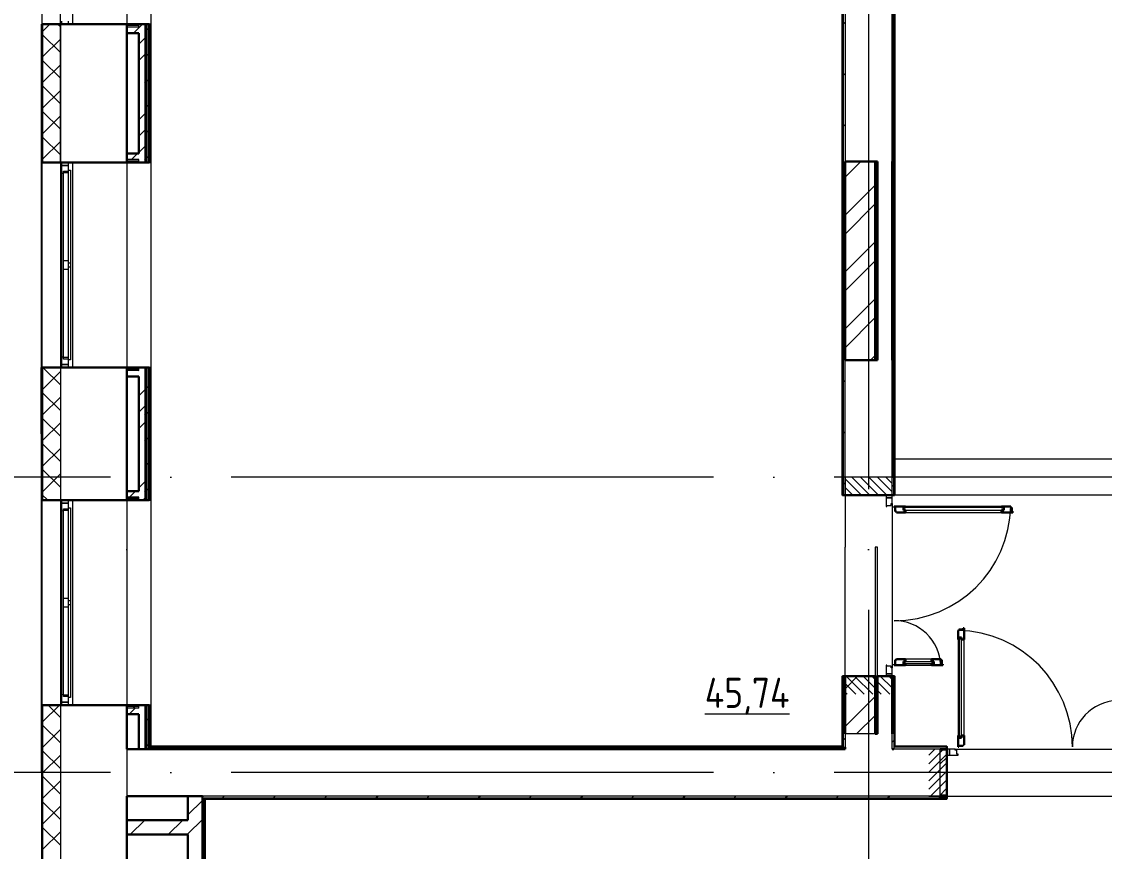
# Model space of a CAD drawing. Header units: millimetres. Extents: x -259793 to 1187961, y -549744 to 43070.
# Drawn here: x 243275 to 252251, y -12267 to -5383 of the extents above; entities that cross this region are included whole.
import ezdxf

# ---------------------------------------------------------------- set-up
doc = ezdxf.new("R2010")
doc.units = ezdxf.units.MM
for name, pattern in [('ADSK_Линия сетки', [25, 20, -2.5, 0, -2.5]), ('ADSK_Сверху', [450, 300, -150]), ('ADSK_Штриховая_ш2 п1_5', [4.5, 3, -1.5])]:
    doc.linetypes.add(name, pattern=pattern)
for name, color, linetype, lineweight in [('_ Окна', 7, 'Continuous', 9), ('Двери', 252, 'Continuous', 9), ('Линии', 7, 'Continuous', 9), ('Марки помещений', 252, 'Continuous', 20), ('Ограждение', 252, 'Continuous', 9), ('Окна', 252, 'Continuous', 9), ('Оси', 252, 'Continuous', 9), ('Перекрытие', 252, 'Continuous', 18), ('Стены внутренние', 7, 'Continuous', 18), ('Стены наружные', 7, 'Continuous', 18), ('Стены штриховка', 7, 'Continuous', 9)]:
    doc.layers.add(name, color=color, linetype=linetype, lineweight=lineweight)
doc.layers.add('Двери открывание', color=7, linetype='Continuous', lineweight=9, true_color=0xc0c0c0)
doc.styles.add('GOST Common_2', font='', dxfattribs={"width": 0.9, "height": 250})
doc.styles.get('GOST Common_2').set_extended_font_data('GOST type B')

# ---------------------------------------------------------------- blocks, each defined once
blk = doc.blocks.new('3 этаж')
at = {"layer": '_ Окна', "color": 251, "true_color": 0x636466}
for p, q in [((243605.8, -5378.4), (243605.8, -5403.4)), ((243663.8, -5403.4), (243663.8, -5378.4)), ((243605.8, -6553.4), (243605.8, -6578.4)), ((243605.8, -6578.4), (243663.8, -6578.4)), ((243663.8, -6578.4), (243663.8, -6553.4)), ((243663.8, -8228.4), (243605.8, -8228.4)), ((243605.8, -8228.4), (243605.8, -8253.4)), ((243663.8, -8253.4), (243663.8, -8228.4)), ((243605.8, -9353.4), (243605.8, -9378.4)), ((243605.8, -9378.4), (243663.8, -9378.4)), ((243663.8, -9378.4), (243663.8, -9353.4)), ((243663.8, -11028.4), (243605.8, -11028.4)), ((243605.8, -11028.4), (243605.8, -11053.4)), ((243663.8, -11053.4), (243663.8, -11028.4))]:
    blk.add_line(p, q, dxfattribs=at)
at = {"layer": '_ Окна', "color": 251, "lineweight": 18, "true_color": 0x636466}
for p, q in [((243663.8, -6578.4), (243605.8, -6578.4)), ((243605.8, -6578.4), (243605.8, -6637.9)), ((243605.8, -6637.9), (243622.8, -6642.4)), ((243622.8, -6624.4), (243663.8, -6624.4)), ((243622.8, -6636.4), (243622.8, -6624.4)), ((243663.8, -6616.4), (243663.8, -6578.4)), ((243622.8, -8164.4), (243605.8, -8169)), ((243605.8, -8169), (243605.8, -8228.4)), ((243605.8, -8228.4), (243663.8, -8228.4)), ((243622.8, -8182.4), (243622.8, -8170.4)), ((243663.8, -8182.4), (243622.8, -8182.4)), ((243663.8, -8228.4), (243663.8, -8190.4)), ((243663.8, -9378.4), (243605.8, -9378.4)), ((243605.8, -9378.4), (243605.8, -9437.9)), ((243622.8, -9424.4), (243663.8, -9424.4)), ((243622.8, -9436.4), (243622.8, -9424.4)), ((243663.8, -9416.4), (243663.8, -9378.4)), ((243605.8, -9437.9), (243622.8, -9442.4)), ((243622.8, -10964.4), (243605.8, -10969)), ((243605.8, -10969), (243605.8, -11028.4)), ((243605.8, -11028.4), (243663.8, -11028.4)), ((243622.8, -10982.4), (243622.8, -10970.4)), ((243663.8, -10982.4), (243622.8, -10982.4)), ((243663.8, -11028.4), (243663.8, -10990.4))]:
    blk.add_line(p, q, dxfattribs=at)
at = {"layer": 'Двери', "color": 251, "linetype": 'ADSK_Штриховая_ш2 п1_5', "true_color": 0x636466}
for p, q in [((250100.8, -9163.4), (250100.8, -9313.4)), ((250490.8, -9313.4), (250490.8, -9163.4)), ((250100.8, -9313.4), (250490.8, -9313.4)), ((250490.8, -10813.4), (250100.8, -10813.4)), ((250100.8, -10813.4), (250100.8, -10963.4)), ((250490.8, -10963.4), (250490.8, -10813.4)), ((250945.8, -11418.4), (250795.8, -11418.4)), ((250945.8, -11808.4), (250945.8, -11418.4)), ((250795.8, -11808.4), (250945.8, -11808.4))]:
    blk.add_line(p, q, dxfattribs=at)
at = {"layer": 'Двери', "color": 251, "linetype": 'Continuous', "lineweight": 18, "true_color": 0x636466}
for p, q in [((250100.8, -9177.8), (250236.5, -9313.4)), ((250157.2, -9163.4), (250307.2, -9313.4)), ((250227.9, -9163.4), (250377.9, -9313.4)), ((250298.6, -9163.4), (250448.6, -9313.4)), ((250369.3, -9163.4), (250490.8, -9284.9)), ((250440, -9163.4), (250490.8, -9214.2)), ((250100.8, -9248.5), (250165.8, -9313.4)), ((250110.1, -10813.4), (250260.1, -10963.4)), ((250180.8, -10813.4), (250330.8, -10963.4)), ((250251.5, -10813.4), (250401.5, -10963.4)), ((250322.3, -10813.4), (250472.3, -10963.4)), ((250393, -10813.4), (250490.8, -10911.3)), ((250463.7, -10813.4), (250490.8, -10840.6)), ((250100.8, -10874.8), (250189.4, -10963.4)), ((250100.8, -10945.5), (250118.7, -10963.4)), ((250795.8, -11469.2), (250846.5, -11418.4)), ((250795.8, -11539.9), (250917.3, -11418.4)), ((250795.8, -11610.6), (250945.8, -11460.6)), ((250795.8, -11681.3), (250945.8, -11531.3)), ((250795.8, -11752), (250945.8, -11602)), ((250810.1, -11808.4), (250945.8, -11672.8)), ((250880.8, -11808.4), (250945.8, -11743.5))]:
    blk.add_line(p, q, dxfattribs=at)
at = {"layer": 'Двери', "color": 251, "true_color": 0x636466}
for p, q in [((250490.8, -9313.4), (250440.8, -9313.4)), ((250440.8, -9313.4), (250440.8, -9333.4)), ((250440.8, -9333.4), (250490.8, -9333.4)), ((250490.8, -9333.4), (250440.8, -9333.4)), ((250440.8, -9333.4), (250440.8, -9405.4)), ((250490.8, -9333.4), (250490.8, -9313.4)), ((250490.8, -9382.4), (250490.8, -9333.4)), ((250440.8, -9405.4), (250448.8, -9405.4)), ((250448.8, -9405.4), (250448.8, -9396.4)), ((250448.8, -9396.4), (250482.8, -9396.4)), ((250482.8, -9396.4), (250482.8, -9382.4)), ((250482.8, -9382.4), (250490.8, -9382.4)), ((250584.8, -9414.4), (250584.8, -9435.4)), ((251416.8, -9414.4), (250584.8, -9414.4)), ((251398.8, -9405.4), (250602.8, -9405.4)), ((251416.8, -9435.4), (251416.8, -9414.4)), ((250584.8, -9435.4), (251416.8, -9435.4)), ((250602.8, -9455.4), (251398.8, -9455.4)), ((251046.8, -10492.4), (251046.8, -11324.4)), ((251067.8, -10492.4), (251046.8, -10492.4)), ((251067.8, -11324.4), (251067.8, -10492.4)), ((251037.8, -10510.4), (251037.8, -11306.4)), ((251087.8, -11306.4), (251087.8, -10510.4)), ((250818.8, -10671.4), (250602.8, -10671.4)), ((250448.8, -10721.4), (250440.8, -10721.4)), ((250440.8, -10721.4), (250440.8, -10793.4)), ((250448.8, -10730.4), (250448.8, -10721.4)), ((250482.8, -10730.4), (250448.8, -10730.4)), ((250482.8, -10744.4), (250482.8, -10730.4)), ((250490.8, -10744.4), (250482.8, -10744.4)), ((250490.8, -10793.4), (250490.8, -10744.4)), ((250584.8, -10691.4), (250836.8, -10691.4)), ((250584.8, -10712.4), (250584.8, -10691.4)), ((250836.8, -10712.4), (250584.8, -10712.4)), ((250602.8, -10721.4), (250818.8, -10721.4)), ((250836.8, -10691.4), (250836.8, -10712.4)), ((250490.8, -10793.4), (250440.8, -10793.4)), ((250440.8, -10793.4), (250440.8, -10813.4)), ((250440.8, -10793.4), (250490.8, -10793.4)), ((250440.8, -10813.4), (250490.8, -10813.4)), ((250490.8, -10813.4), (250490.8, -10793.4)), ((251046.8, -11324.4), (251067.8, -11324.4)), ((250945.8, -11418.4), (250945.8, -11468.4)), ((250965.8, -11418.4), (250945.8, -11418.4)), ((250945.8, -11468.4), (250965.8, -11468.4)), ((250965.8, -11468.4), (250965.8, -11418.4)), ((251014.8, -11418.4), (250965.8, -11418.4)), ((250965.8, -11418.4), (250965.8, -11468.4)), ((250965.8, -11468.4), (251037.8, -11468.4)), ((251014.8, -11426.4), (251014.8, -11418.4)), ((251028.8, -11426.4), (251014.8, -11426.4)), ((251028.8, -11460.4), (251028.8, -11426.4)), ((251037.8, -11460.4), (251028.8, -11460.4)), ((251037.8, -11468.4), (251037.8, -11460.4))]:
    blk.add_line(p, q, dxfattribs=at)
at = {"layer": 'Двери', "color": 251, "lineweight": 30, "true_color": 0x636466}
for p, q in [((250602.8, -9405.4), (250508.8, -9405.4)), ((250508.8, -9405.4), (250508.8, -9413.4)), ((250508.8, -9413.4), (250517.8, -9413.4)), ((250517.8, -9413.4), (250517.8, -9447.4)), ((250584.8, -9414.4), (250602.8, -9414.4)), ((250584.8, -9435.4), (250584.8, -9414.4)), ((250602.8, -9414.4), (250602.8, -9405.4)), ((251474.8, -9405.4), (251398.8, -9405.4)), ((251398.8, -9414.4), (251398.8, -9405.4)), ((251416.8, -9414.4), (251398.8, -9414.4)), ((251416.8, -9435.4), (251416.8, -9414.4)), ((251474.8, -9413.4), (251474.8, -9405.4)), ((251483.8, -9413.4), (251474.8, -9413.4)), ((251483.8, -9447.4), (251483.8, -9413.4)), ((250517.8, -9447.4), (250526.8, -9447.4)), ((250526.8, -9447.4), (250526.8, -9455.4)), ((250526.8, -9455.4), (250602.8, -9455.4)), ((250602.8, -9435.4), (250584.8, -9435.4)), ((250602.8, -9455.4), (250602.8, -9435.4)), ((251398.8, -9435.4), (251416.8, -9435.4)), ((251398.8, -9455.4), (251398.8, -9435.4)), ((251398.8, -9455.4), (251492.8, -9455.4)), ((251492.8, -9447.4), (251483.8, -9447.4)), ((251492.8, -9455.4), (251492.8, -9447.4)), ((251045.8, -10434.4), (251037.8, -10434.4)), ((251037.8, -10434.4), (251037.8, -10510.4)), ((251079.8, -10425.4), (251045.8, -10425.4)), ((251045.8, -10425.4), (251045.8, -10434.4)), ((251046.8, -10492.4), (251046.8, -10510.4)), ((251067.8, -10492.4), (251046.8, -10492.4)), ((251067.8, -10510.4), (251067.8, -10492.4)), ((251087.8, -10416.4), (251079.8, -10416.4)), ((251079.8, -10416.4), (251079.8, -10425.4)), ((251087.8, -10510.4), (251087.8, -10416.4)), ((251046.8, -10510.4), (251037.8, -10510.4)), ((251087.8, -10510.4), (251067.8, -10510.4)), ((250517.8, -10679.4), (250517.8, -10713.4)), ((250526.8, -10679.4), (250517.8, -10679.4)), ((250602.8, -10671.4), (250526.8, -10671.4)), ((250526.8, -10671.4), (250526.8, -10679.4)), ((250602.8, -10671.4), (250602.8, -10691.4)), ((250894.8, -10671.4), (250818.8, -10671.4)), ((250818.8, -10671.4), (250818.8, -10691.4)), ((250894.8, -10679.4), (250894.8, -10671.4)), ((250903.8, -10679.4), (250894.8, -10679.4)), ((250903.8, -10713.4), (250903.8, -10679.4)), ((250517.8, -10713.4), (250508.8, -10713.4)), ((250508.8, -10713.4), (250508.8, -10721.4)), ((250508.8, -10721.4), (250602.8, -10721.4)), ((250602.8, -10691.4), (250584.8, -10691.4)), ((250584.8, -10691.4), (250584.8, -10712.4)), ((250584.8, -10712.4), (250602.8, -10712.4)), ((250602.8, -10712.4), (250602.8, -10721.4)), ((250818.8, -10691.4), (250836.8, -10691.4)), ((250818.8, -10712.4), (250818.8, -10721.4)), ((250836.8, -10712.4), (250818.8, -10712.4)), ((250818.8, -10721.4), (250912.8, -10721.4)), ((250836.8, -10691.4), (250836.8, -10712.4)), ((250912.8, -10713.4), (250903.8, -10713.4)), ((250912.8, -10721.4), (250912.8, -10713.4)), ((251037.8, -11306.4), (251037.8, -11400.4)), ((251046.8, -11306.4), (251037.8, -11306.4)), ((251046.8, -11324.4), (251046.8, -11306.4)), ((251067.8, -11306.4), (251067.8, -11324.4)), ((251087.8, -11306.4), (251067.8, -11306.4)), ((251087.8, -11382.4), (251087.8, -11306.4)), ((251045.8, -11400.4), (251045.8, -11391.4)), ((251045.8, -11391.4), (251079.8, -11391.4)), ((251067.8, -11324.4), (251046.8, -11324.4)), ((251079.8, -11391.4), (251079.8, -11382.4)), ((251079.8, -11382.4), (251087.8, -11382.4)), ((251037.8, -11400.4), (251045.8, -11400.4))]:
    blk.add_line(p, q, dxfattribs=at)
at = {"layer": 'Двери открывание', "color": 251, "true_color": 0x636466}
for centre, radius, start, end in [((250508.8, -9387.4), 966, 270, 358.93231), ((250508.8, -10739.4), 386, 2.67279, 90), ((251019.8, -11400.4), 966, 0, 88.93231), ((252371.8, -11400.4), 386, 92.67279, 180)]:
    blk.add_arc(centre, radius, start, end, dxfattribs=at)
at = {"layer": 'Линии', "color": 251, "linetype": 'ADSK_Сверху', "ltscale": 200, "true_color": 0x636466}
for p, q in [((261350.8, -9013.4), (250490.8, -9013.4)), ((261350.8, -9313.4), (250490.8, -9313.4))]:
    blk.add_line(p, q, dxfattribs=at)
at = {"layer": 'Ограждение', "color": 251, "true_color": 0x636466}
for p, q in [((243695.8, -3703.4), (243695.8, -5403.4)), ((244145.8, -3703.4), (244145.8, -5403.4)), ((244345.8, -3693.4), (244345.8, -11398.5)), ((244345.8, -3703.4), (244345.8, -5403.4)), ((250075.8, -3698.4), (250075.8, -9313.4)), ((250515.8, -9313.4), (250515.8, -4363.4)), ((244345.8, -5403.4), (244330.8, -5403.4)), ((243695.8, -6553.4), (243695.8, -8253.4)), ((244145.8, -6553.4), (244145.8, -8253.4)), ((244330.8, -6553.4), (244345.8, -6553.4)), ((244345.8, -6553.4), (244345.8, -8253.4)), ((244345.8, -8253.4), (244330.8, -8253.4)), ((250080.8, -9313.4), (250075.8, -9313.4)), ((250515.8, -9313.4), (250510.8, -9313.4)), ((243695.8, -9353.4), (243695.8, -11053.4)), ((244145.8, -9353.4), (244145.8, -11053.4)), ((244330.8, -9353.4), (244345.8, -9353.4)), ((244345.8, -9353.4), (244345.8, -11053.4)), ((250075.8, -10813.4), (250080.8, -10813.4)), ((250075.8, -10813.4), (250075.8, -11393.4)), ((250510.8, -10813.4), (250515.8, -10813.4)), ((250515.8, -11393.4), (250515.8, -10813.4)), ((244345.8, -11053.4), (244330.8, -11053.4)), ((250075.8, -11393.4), (244345.8, -11393.4)), ((250080.8, -11398.4), (250075.8, -11393.4)), ((250515.8, -11393.4), (250510.8, -11398.4)), ((250945.8, -11393.4), (250515.8, -11393.4)), ((250945.8, -11393.4), (250945.8, -11398.4)), ((244798.8, -11833.4), (244793.8, -11828.4)), ((244798.8, -17578.4), (244798.8, -11833.4)), ((244798.8, -11833.4), (250945.8, -11833.4)), ((250945.8, -11828.4), (250945.8, -11833.4))]:
    blk.add_line(p, q, dxfattribs=at)
at = {"layer": 'Окна', "color": 251, "true_color": 0x636466}
for p, q in [((243605.8, -6637.9), (243605.8, -8169)), ((243622.8, -7368.4), (243622.8, -6636.4)), ((243622.8, -6636.4), (243663.8, -6636.4)), ((243663.8, -7388.4), (243663.8, -6616.4)), ((243663.8, -6616.4), (243680.8, -6616.4)), ((243680.8, -6616.4), (243680.8, -7388.4)), ((243622.8, -7438.4), (243622.8, -7368.4)), ((243663.8, -7368.4), (243622.8, -7368.4)), ((243622.8, -8170.4), (243622.8, -7438.4)), ((243622.8, -7438.4), (243663.8, -7438.4)), ((243663.8, -7418.4), (243663.8, -7388.4)), ((243680.8, -7388.4), (243663.8, -7388.4)), ((243663.8, -8190.4), (243663.8, -7418.4)), ((243663.8, -7418.4), (243680.8, -7418.4)), ((243680.8, -7388.4), (243680.8, -7418.4)), ((243680.8, -7418.4), (243680.8, -8190.4)), ((243663.8, -8170.4), (243622.8, -8170.4)), ((243680.8, -8190.4), (243663.8, -8190.4)), ((243663.8, -10188.4), (243663.8, -9416.4)), ((243663.8, -9416.4), (243680.8, -9416.4)), ((243680.8, -9416.4), (243680.8, -10188.4)), ((243605.8, -9437.9), (243605.8, -10969)), ((243622.8, -10168.4), (243622.8, -9436.4)), ((243622.8, -9436.4), (243663.8, -9436.4)), ((243622.8, -10238.4), (243622.8, -10168.4)), ((243663.8, -10168.4), (243622.8, -10168.4)), ((243663.8, -10218.4), (243663.8, -10188.4)), ((243680.8, -10188.4), (243663.8, -10188.4)), ((243663.8, -10990.4), (243663.8, -10218.4)), ((243663.8, -10218.4), (243680.8, -10218.4)), ((243680.8, -10188.4), (243680.8, -10218.4)), ((243680.8, -10218.4), (243680.8, -10990.4)), ((243622.8, -10970.4), (243622.8, -10238.4)), ((243622.8, -10238.4), (243663.8, -10238.4)), ((243663.8, -10970.4), (243622.8, -10970.4)), ((243680.8, -10990.4), (243663.8, -10990.4))]:
    blk.add_line(p, q, dxfattribs=at)
at = {"layer": 'Оси', "color": 251, "linetype": 'ADSK_Линия сетки', "ltscale": 200, "true_color": 0x636466}
for p, q in [((244145.8, -263.4), (244145.8, -31389.6)), ((250295.8, -263.4), (250295.8, -31389.6)), ((314013.1, -9163.4), (237073.5, -9163.4)), ((314013.1, -11613.4), (237073.5, -11613.4))]:
    blk.add_line(p, q, dxfattribs=at)
at = {"layer": 'Перекрытие', "color": 251, "true_color": 0x636466}
blk.add_line((250350.8, -10813.4), (250370.8, -10813.4), dxfattribs=at)
at = {"layer": 'Стены внутренние', "color": 251, "true_color": 0x636466}
for p, q in [((243595.8, -6553.4), (243595.8, -2413.4)), ((243443.8, -5403.4), (243443.8, -3703.4)), ((250100.8, -5163.4), (250100.8, -6543.4)), ((250490.8, -6543.4), (250490.8, -5163.4)), ((243595.8, -5403.4), (243595.8, -18313.4)), ((243443.8, -8253.4), (243443.8, -6553.4)), ((250490.8, -9313.4), (250490.8, -8193.4)), ((250100.8, -9313.4), (250100.8, -9743.4)), ((243443.8, -11053.4), (243443.8, -9353.4)), ((250490.8, -9382.4), (250490.8, -10744.4)), ((250370.8, -9743.4), (250350.8, -9743.4)), ((250370.8, -10813.4), (250370.8, -9743.4)), ((250350.8, -11293.4), (250100.8, -11293.4)), ((250100.8, -11293.4), (250100.8, -11403.4)), ((250490.8, -11418.4), (250490.8, -11293.4)), ((250890.8, -11418.4), (250505.8, -11418.4)), ((250890.8, -11803.4), (250890.8, -11423.4)), ((251014.8, -11418.4), (252376.8, -11418.4)), ((250945.8, -11808.4), (252580.8, -11808.4))]:
    blk.add_line(p, q, dxfattribs=at)
at = {"layer": 'Стены внутренние', "color": 251, "lineweight": 30, "true_color": 0x636466}
for p, q in [((244145.8, -5403.4), (243443.8, -5403.4)), ((243443.8, -5403.4), (243443.8, -6553.4)), ((244145.8, -6478.4), (244145.8, -5478.4)), ((250100.8, -6543.4), (250370.8, -6543.4)), ((250370.8, -6543.4), (250370.8, -8193.4)), ((250490.8, -8193.4), (250490.8, -6543.4)), ((243443.8, -6553.4), (244145.8, -6553.4)), ((244145.8, -8253.4), (243443.8, -8253.4)), ((243443.8, -8253.4), (243443.8, -9353.4)), ((250370.8, -8193.4), (250100.8, -8193.4)), ((244145.8, -9278.4), (244145.8, -8328.4)), ((250100.8, -9313.4), (250490.8, -9313.4)), ((243443.8, -9353.4), (244145.8, -9353.4)), ((250490.8, -10813.4), (250370.8, -10813.4)), ((250370.8, -10813.4), (250370.8, -11293.4)), ((250490.8, -11293.4), (250490.8, -10813.4)), ((244145.8, -11053.4), (243443.8, -11053.4)), ((243443.8, -11053.4), (243443.8, -18465.4)), ((244145.8, -11418.4), (244145.8, -11128.4)), ((250370.8, -11293.4), (250350.8, -11293.4)), ((244245.8, -11418.4), (244145.8, -11418.4)), ((250100.8, -11403.4), (250100.8, -11418.4)), ((250505.8, -11418.4), (250490.8, -11418.4)), ((250890.8, -11423.4), (250890.8, -11418.4)), ((244145.8, -12008.4), (244145.8, -11808.4)), ((244145.8, -11808.4), (244653.8, -11808.4)), ((250890.8, -11808.4), (250890.8, -11803.4)), ((244145.8, -17763.4), (244145.8, -12128.4))]:
    blk.add_line(p, q, dxfattribs=at)
at = {"layer": 'Стены внутренние', "color": 251, "linetype": 'Continuous', "lineweight": 9, "true_color": 0x636466}
for p, q in [((243445.8, -5467.5), (243507.8, -5405.4)), ((243595.8, -5427.7), (243571.5, -5403.4)), ((243595.8, -5639.9), (243445.8, -5489.9)), ((243445.8, -5679.6), (243595.8, -5529.6)), ((243445.8, -5550.1), (243445.8, -5550.1)), ((243595.8, -5852), (243445.8, -5702)), ((243445.8, -5891.7), (243595.8, -5741.7)), ((243445.8, -5854.9), (243445.8, -5854.9)), ((243595.8, -6064.1), (243445.8, -5914.1)), ((243445.8, -6103.8), (243595.8, -5953.8)), ((243595.8, -6276.3), (243445.8, -6126.3)), ((243445.8, -6316), (243595.8, -6166)), ((243595.8, -6488.4), (243445.8, -6338.4)), ((243445.8, -6528.1), (243595.8, -6378.1)), ((243445.8, -6464.5), (243445.8, -6464.5)), ((243446.7, -6551.4), (243445.8, -6550.5)), ((243595.8, -8397.6), (243453.6, -8255.4)), ((243445.8, -8437.3), (243595.8, -8287.3)), ((243595.8, -8609.7), (243445.8, -8459.7)), ((243445.8, -8649.4), (243595.8, -8499.4)), ((243595.8, -8821.9), (243445.8, -8671.9)), ((243445.8, -8699.7), (243445.8, -8699.7)), ((243445.8, -8861.6), (243595.8, -8711.6)), ((243595.8, -9034), (243445.8, -8884)), ((243445.8, -8902.9), (243445.8, -8902.9)), ((243445.8, -9073.7), (243595.8, -8923.7)), ((243595.8, -9246.1), (243445.8, -9096.1)), ((243445.8, -9285.8), (243595.8, -9135.8)), ((243445.8, -9207.7), (243445.8, -9207.7)), ((243489, -9351.4), (243445.8, -9308.3)), ((243590.3, -9353.4), (243595.8, -9348)), ((243445.8, -11195), (243587.4, -11053.4)), ((243476.3, -11055.4), (243476, -11054.9)), ((243595.8, -11155.3), (243495.9, -11055.4)), ((243445.8, -11138.1), (243445.8, -11138.1)), ((243595.8, -11367.4), (243445.8, -11217.4)), ((243445.8, -11407.1), (243595.8, -11257.1)), ((243595.8, -11579.6), (243445.8, -11429.6)), ((243445.8, -11442.9), (243445.8, -11442.9)), ((243445.8, -11619.3), (243595.8, -11469.3)), ((243595.8, -11791.7), (243445.8, -11641.7)), ((243445.8, -11831.4), (243595.8, -11681.4)), ((243445.6, -11815.1), (243443.8, -11811.8)), ((243595.8, -12003.8), (243445.8, -11853.8)), ((243445.8, -12043.5), (243595.8, -11893.5)), ((243445.8, -12018.5), (243443.8, -12015)), ((243445.8, -12052.5), (243445.8, -12052.5)), ((243595.8, -12216), (243445.8, -12066)), ((243445.8, -12255.7), (243595.8, -12105.7)), ((243445.8, -12255.7), (243445.8, -12255.7))]:
    blk.add_line(p, q, dxfattribs=at)
at = {"layer": 'Стены наружные', "color": 251, "lineweight": 30, "true_color": 0x636466}
for p, q in [((250505.8, -9163.4), (250505.8, -3143.4)), ((250510.8, -9313.4), (250510.8, -3148.4)), ((250080.8, -3693.4), (250080.8, -9313.4)), ((244330.8, -5403.4), (244145.8, -5403.4)), ((244145.8, -5403.4), (244145.8, -5478.4)), ((244330.8, -6553.4), (244330.8, -5403.4)), ((244145.8, -5478.4), (244245.8, -5478.4)), ((244245.8, -5478.4), (244245.8, -6478.4)), ((244245.8, -6478.4), (244145.8, -6478.4)), ((244145.8, -6478.4), (244145.8, -6553.4)), ((250100.8, -6543.4), (250100.8, -8193.4)), ((250350.8, -8193.4), (250350.8, -6543.4)), ((244145.8, -6553.4), (244330.8, -6553.4)), ((243438.8, -8253.4), (243438.8, -8803.4)), ((243443.8, -8253.4), (243438.8, -8253.4)), ((244330.8, -8253.4), (244145.8, -8253.4)), ((244145.8, -8253.4), (244145.8, -8328.4)), ((244330.8, -9353.4), (244330.8, -8253.4)), ((244145.8, -8328.4), (244245.8, -8328.4)), ((244245.8, -8328.4), (244245.8, -9278.4)), ((243438.8, -8803.4), (243443.8, -8803.4)), ((244245.8, -9278.4), (244145.8, -9278.4)), ((244145.8, -9278.4), (244145.8, -9353.4)), ((250080.8, -9313.4), (250100.8, -9313.4)), ((250490.8, -9313.4), (250510.8, -9313.4)), ((244145.8, -9353.4), (244330.8, -9353.4)), ((250350.8, -10813.4), (250080.8, -10813.4)), ((250080.8, -10813.4), (250080.8, -11398.4)), ((250100.8, -10813.4), (250100.8, -11293.4)), ((250350.8, -11293.4), (250350.8, -10813.4)), ((250510.8, -10813.4), (250490.8, -10813.4)), ((250510.8, -11398.4), (250510.8, -10813.4)), ((244330.8, -11053.4), (244145.8, -11053.4)), ((244145.8, -11053.4), (244145.8, -11128.4)), ((244145.8, -11128.4), (244245.8, -11128.4)), ((244245.8, -11128.4), (244245.8, -11418.4)), ((244330.8, -11398.4), (244330.8, -11053.4)), ((244325.8, -11403.4), (244325.8, -11398.4)), ((244325.8, -11398.4), (244325.8, -11403.4)), ((250080.8, -11398.4), (244330.8, -11398.4)), ((250945.8, -11398.4), (250510.8, -11398.4)), ((250945.8, -11418.4), (250945.8, -11398.4)), ((244245.8, -11418.4), (250100.8, -11418.4)), ((250085.8, -11403.4), (244325.8, -11403.4)), ((250510.8, -11403.4), (250505.8, -11403.4)), ((250890.8, -11418.4), (250945.8, -11418.4)), ((250945.8, -11423.4), (250890.8, -11423.4)), ((250945.8, -11803.4), (250945.8, -11423.4)), ((244653.8, -11808.4), (244653.8, -12008.4)), ((244773.8, -11808.4), (244653.8, -11808.4)), ((244773.8, -17588.4), (244773.8, -11808.4)), ((244788.8, -17583.4), (244788.8, -11823.4)), ((244793.8, -11828.4), (250945.8, -11828.4)), ((244793.8, -17578.4), (244793.8, -11828.4)), ((250890.8, -11803.4), (250945.8, -11803.4)), ((250945.8, -11808.4), (250890.8, -11808.4)), ((250945.8, -11828.4), (250945.8, -11808.4)), ((244653.8, -12008.4), (244145.8, -12008.4)), ((244145.8, -12008.4), (244145.8, -12128.4)), ((244145.8, -12128.4), (244653.8, -12128.4)), ((244653.8, -12128.4), (244653.8, -17763.4))]:
    blk.add_line(p, q, dxfattribs=at)
at = {"layer": 'Стены наружные', "color": 251, "true_color": 0x636466}
for p, q in [((243438.8, -5978.4), (243438.8, -5403.4)), ((243443.8, -5403.4), (243438.8, -5403.4)), ((243443.8, -5978.4), (243438.8, -5978.4)), ((243438.8, -8253.4), (243438.8, -5982.1)), ((243443.8, -5982.1), (243438.8, -5982.1)), ((250100.8, -9313.4), (250100.8, -8193.4)), ((243438.8, -11603.4), (243438.8, -8803.4)), ((243443.8, -9353.4), (243438.8, -9353.4)), ((250100.8, -10813.4), (250100.8, -9743.4)), ((250350.8, -9743.4), (250350.8, -10813.4)), ((243443.8, -11053.4), (243438.8, -11053.4)), ((243438.8, -11603.4), (243443.8, -11603.4)), ((250890.8, -11808.4), (244773.8, -11808.4))]:
    blk.add_line(p, q, dxfattribs=at)
at = {"layer": 'Стены наружные', "color": 251, "linetype": 'Continuous', "lineweight": 9, "true_color": 0x636466}
for p, q in [((244145.8, -5403.8), (244146.2, -5403.4)), ((244202.5, -5478.4), (244245.8, -5435.1)), ((244245.8, -5435.1), (244277.5, -5403.4)), ((244295.8, -5466), (244308.3, -5453.5)), ((244308.3, -5453.5), (244320.8, -5441)), ((244325.8, -5436), (244330.8, -5431)), ((250080.8, -5408.5), (250085.8, -5403.5)), ((250080.8, -5479.3), (250085.8, -5474.3)), ((250085.8, -5403.5), (250100.8, -5388.5)), ((250505.8, -5407.8), (250510.8, -5402.8)), ((250505.8, -5478.5), (250510.8, -5473.5)), ((244245.8, -5570.1), (244295.8, -5520.1)), ((244325.8, -5506.7), (244330.8, -5501.7)), ((250080.8, -5550), (250085.8, -5545)), ((250505.8, -5549.2), (250510.8, -5544.2)), ((244308.3, -5665.6), (244320.8, -5653.1)), ((244320.8, -5653.1), (244325.8, -5648.1)), ((244325.8, -5577.4), (244330.8, -5572.4)), ((244325.8, -5648.1), (244330.8, -5643.1)), ((250080.8, -5620.7), (250085.8, -5615.7)), ((250505.8, -5619.9), (250510.8, -5614.9)), ((244245.8, -5705), (244295.8, -5655)), ((244295.8, -5678.1), (244308.3, -5665.6)), ((244325.8, -5718.8), (244330.8, -5713.8)), ((250080.8, -5691.4), (250085.8, -5686.4)), ((250505.8, -5690.7), (250510.8, -5685.7)), ((244325.8, -5789.5), (244330.8, -5784.5)), ((250080.8, -5762.1), (250085.8, -5757.1)), ((250080.8, -5832.8), (250085.8, -5827.8)), ((250085.8, -5827.8), (250100.8, -5812.8)), ((250505.8, -5761.4), (250510.8, -5756.4)), ((250505.8, -5832.1), (250510.8, -5827.1)), ((244295.8, -5890.2), (244308.3, -5877.7)), ((244308.3, -5877.7), (244320.8, -5865.2)), ((244325.8, -5860.2), (244330.8, -5855.2)), ((250080.8, -5903.5), (250085.8, -5898.5)), ((250505.8, -5902.8), (250510.8, -5897.8)), ((244325.8, -5931), (244330.8, -5926)), ((244325.8, -6001.7), (244330.8, -5996.7)), ((250080.8, -5974.2), (250085.8, -5969.2)), ((250505.8, -5973.5), (250510.8, -5968.5)), ((244295.8, -6102.4), (244308.3, -6089.9)), ((244308.3, -6089.9), (244320.8, -6077.4)), ((244320.8, -6077.4), (244325.8, -6072.4)), ((244325.8, -6072.4), (244330.8, -6067.4)), ((250080.8, -6044.9), (250085.8, -6039.9)), ((250505.8, -6044.2), (250510.8, -6039.2)), ((244245.8, -6198.5), (244295.8, -6148.5)), ((244325.8, -6143.1), (244330.8, -6138.1)), ((250080.8, -6115.7), (250085.8, -6110.7)), ((250080.8, -6186.4), (250085.8, -6181.4)), ((250505.8, -6114.9), (250510.8, -6109.9)), ((250505.8, -6185.6), (250510.8, -6180.6)), ((244325.8, -6213.8), (244330.8, -6208.8)), ((244325.8, -6284.5), (244330.8, -6279.5)), ((250080.8, -6257.1), (250085.8, -6252.1)), ((250085.8, -6252.1), (250100.8, -6237.1)), ((250505.8, -6256.3), (250510.8, -6251.3)), ((244245.8, -6333.4), (244295.8, -6283.4)), ((244295.8, -6314.5), (244308.3, -6302)), ((244308.3, -6302), (244320.8, -6289.5)), ((244325.8, -6355.2), (244330.8, -6350.2)), ((250080.8, -6327.8), (250085.8, -6322.8)), ((250505.8, -6327), (250510.8, -6322)), ((244245.8, -6468.3), (244295.8, -6418.3)), ((244325.8, -6425.9), (244330.8, -6420.9)), ((250080.8, -6398.5), (250085.8, -6393.5)), ((250505.8, -6397.8), (250510.8, -6392.8)), ((244185.7, -6528.4), (244235.7, -6478.4)), ((244295.8, -6526.6), (244308.3, -6514.1)), ((244308.3, -6514.1), (244320.8, -6501.6)), ((244320.8, -6501.6), (244325.8, -6496.6)), ((244325.8, -6496.6), (244330.8, -6491.6)), ((250080.8, -6469.2), (250085.8, -6464.2)), ((250080.8, -6539.9), (250085.8, -6534.9)), ((250100.8, -6674.8), (250232.1, -6543.4)), ((250505.8, -6468.5), (250510.8, -6463.5)), ((250505.8, -6539.2), (250510.8, -6534.2)), ((250080.8, -6610.6), (250085.8, -6605.6)), ((250505.8, -6609.9), (250510.8, -6604.9)), ((250080.8, -6681.3), (250085.8, -6676.3)), ((250085.8, -6676.3), (250100.8, -6661.3)), ((250505.8, -6680.6), (250510.8, -6675.6)), ((250080.8, -6752), (250085.8, -6747)), ((250080.8, -6822.8), (250085.8, -6817.8)), ((250100.8, -6989.1), (250350.8, -6739.1)), ((250505.8, -6751.3), (250510.8, -6746.3)), ((250505.8, -6822), (250510.8, -6817)), ((250080.8, -6893.5), (250085.8, -6888.5)), ((250100.8, -7146.2), (250350.8, -6896.2)), ((250505.8, -6892.7), (250510.8, -6887.7)), ((250080.8, -6964.2), (250085.8, -6959.2)), ((250505.8, -6963.4), (250510.8, -6958.4)), ((250080.8, -7034.9), (250085.8, -7029.9)), ((250085.8, -7100.6), (250100.8, -7085.6)), ((250505.8, -7034.2), (250510.8, -7029.2)), ((250080.8, -7105.6), (250085.8, -7100.6)), ((250080.8, -7176.3), (250085.8, -7171.3)), ((250505.8, -7104.9), (250510.8, -7099.9)), ((250505.8, -7175.6), (250510.8, -7170.6)), ((250080.8, -7247), (250085.8, -7242)), ((250100.8, -7460.5), (250350.8, -7210.5)), ((250505.8, -7246.3), (250510.8, -7241.3)), ((250080.8, -7317.7), (250085.8, -7312.7)), ((250505.8, -7317), (250510.8, -7312)), ((250080.8, -7388.4), (250085.8, -7383.4)), ((250100.8, -7617.7), (250350.8, -7367.7)), ((250505.8, -7387.7), (250510.8, -7382.7)), ((250080.8, -7459.2), (250085.8, -7454.2)), ((250080.8, -7529.9), (250085.8, -7524.9)), ((250085.8, -7524.9), (250100.8, -7509.9)), ((250505.8, -7458.4), (250510.8, -7453.4)), ((250505.8, -7529.1), (250510.8, -7524.1)), ((250080.8, -7600.6), (250085.8, -7595.6)), ((250505.8, -7599.8), (250510.8, -7594.8)), ((250080.8, -7671.3), (250085.8, -7666.3)), ((250100.8, -7932), (250350.8, -7682)), ((250505.8, -7670.5), (250510.8, -7665.5)), ((250080.8, -7742), (250085.8, -7737)), ((250080.8, -7812.7), (250085.8, -7807.7)), ((250505.8, -7741.3), (250510.8, -7736.3)), ((250505.8, -7812), (250510.8, -7807)), ((250080.8, -7883.4), (250085.8, -7878.4)), ((250100.8, -8089.2), (250350.8, -7839.2)), ((250505.8, -7882.7), (250510.8, -7877.7)), ((250080.8, -7954.1), (250085.8, -7949.1)), ((250085.8, -7949.1), (250100.8, -7934.1)), ((250505.8, -7953.4), (250510.8, -7948.4)), ((250080.8, -8024.8), (250085.8, -8019.8)), ((250505.8, -8024.1), (250510.8, -8019.1)), ((250080.8, -8095.5), (250085.8, -8090.5)), ((250080.8, -8166.3), (250085.8, -8161.3)), ((250310.8, -8193.4), (250350.8, -8153.5)), ((250505.8, -8094.8), (250510.8, -8089.8)), ((250505.8, -8165.5), (250510.8, -8160.5)), ((250080.8, -8237), (250085.8, -8232)), ((250505.8, -8236.2), (250510.8, -8231.2)), ((244241, -8278.4), (244245.8, -8273.7)), ((244325.8, -8264.4), (244330.8, -8259.4)), ((244325.8, -8335.1), (244330.8, -8330.1)), ((250080.8, -8307.7), (250085.8, -8302.7)), ((250505.8, -8306.9), (250510.8, -8301.9)), ((244295.8, -8435.8), (244308.3, -8423.3)), ((244308.3, -8423.3), (244320.8, -8410.8)), ((244325.8, -8405.8), (244330.8, -8400.8)), ((250080.8, -8378.4), (250085.8, -8373.4)), ((250085.8, -8373.4), (250100.8, -8358.4)), ((250505.8, -8377.7), (250510.8, -8372.7)), ((244245.8, -8488.4), (244295.8, -8438.4)), ((244325.8, -8476.5), (244330.8, -8471.5)), ((250080.8, -8449.1), (250085.8, -8444.1)), ((250080.8, -8519.8), (250085.8, -8514.8)), ((250505.8, -8448.4), (250510.8, -8443.4)), ((250505.8, -8519.1), (250510.8, -8514.1)), ((244245.8, -8623.4), (244295.8, -8573.4)), ((244325.8, -8547.2), (244330.8, -8542.2)), ((244325.8, -8618), (244330.8, -8613)), ((250080.8, -8590.5), (250085.8, -8585.5)), ((250505.8, -8589.8), (250510.8, -8584.8)), ((244295.8, -8648), (244308.3, -8635.5)), ((244308.3, -8635.5), (244320.8, -8623)), ((244320.8, -8623), (244325.8, -8618)), ((244325.8, -8688.7), (244330.8, -8683.7)), ((250080.8, -8661.2), (250085.8, -8656.2)), ((250505.8, -8660.5), (250510.8, -8655.5)), ((244245.8, -8758.3), (244295.8, -8708.3)), ((244325.8, -8759.4), (244330.8, -8754.4)), ((250080.8, -8731.9), (250085.8, -8726.9)), ((250085.8, -8797.7), (250100.8, -8782.7)), ((250505.8, -8731.2), (250510.8, -8726.2)), ((244295.8, -8860.1), (244308.3, -8847.6)), ((244308.3, -8847.6), (244320.8, -8835.1)), ((244325.8, -8830.1), (244330.8, -8825.1)), ((250080.8, -8802.7), (250085.8, -8797.7)), ((250080.8, -8873.4), (250085.8, -8868.4)), ((250505.8, -8801.9), (250510.8, -8796.9)), ((250505.8, -8872.6), (250510.8, -8867.6)), ((244325.8, -8900.8), (244330.8, -8895.8)), ((244325.8, -8971.5), (244330.8, -8966.5)), ((250080.8, -8944.1), (250085.8, -8939.1)), ((250505.8, -8943.3), (250510.8, -8938.3)), ((244295.8, -9072.2), (244308.3, -9059.7)), ((244308.3, -9059.7), (244320.8, -9047.2)), ((244320.8, -9047.2), (244325.8, -9042.2)), ((244325.8, -9042.2), (244330.8, -9037.2)), ((250080.8, -9014.8), (250085.8, -9009.8)), ((250505.8, -9014.1), (250510.8, -9009.1)), ((244325.8, -9112.9), (244330.8, -9107.9)), ((250080.8, -9085.5), (250085.8, -9080.5)), ((250080.8, -9156.2), (250085.8, -9151.2)), ((250505.8, -9084.8), (250510.8, -9079.8)), ((250505.8, -9155.5), (250510.8, -9150.5)), ((244245.8, -9251.7), (244295.8, -9201.7)), ((244325.8, -9183.6), (244330.8, -9178.6)), ((250080.8, -9226.9), (250085.8, -9221.9)), ((250085.8, -9221.9), (250100.8, -9206.9)), ((250490.8, -9241.2), (250505.8, -9226.2)), ((250505.8, -9226.2), (250510.8, -9221.2)), ((244169.1, -9328.4), (244219.1, -9278.4)), ((244239.2, -9340.9), (244245.8, -9334.4)), ((244295.8, -9284.4), (244308.3, -9271.9)), ((244308.3, -9271.9), (244320.8, -9259.4)), ((244325.8, -9254.4), (244330.8, -9249.4)), ((244325.8, -9325.1), (244330.8, -9320.1)), ((250080.8, -9297.6), (250085.8, -9292.6)), ((250505.8, -9296.9), (250510.8, -9291.9)), ((244226.7, -9353.4), (244239.2, -9340.9)), ((244279, -9353.4), (244295.8, -9336.7)), ((250080.8, -10853.3), (250085.8, -10848.3)), ((250100.8, -10917.9), (250205.3, -10813.4)), ((250505.8, -10852.5), (250510.8, -10847.5)), ((250080.8, -10924), (250085.8, -10919)), ((250085.8, -10919), (250100.8, -10904)), ((250490.8, -10938.2), (250505.8, -10923.2)), ((250505.8, -10923.2), (250510.8, -10918.2)), ((250080.8, -10994.7), (250085.8, -10989.7)), ((250100.8, -11232.3), (250350.8, -10982.3)), ((250505.8, -10994), (250510.8, -10989)), ((244165.6, -11128.4), (244215.6, -11078.4)), ((244198.7, -11078.4), (244211.2, -11065.9)), ((244211.2, -11065.9), (244223.7, -11053.4)), ((244325.8, -11092.8), (244330.8, -11087.8)), ((250080.8, -11065.4), (250085.8, -11060.4)), ((250505.8, -11064.7), (250510.8, -11059.7)), ((244295.8, -11193.5), (244308.3, -11181)), ((244308.3, -11181), (244320.8, -11168.5)), ((244320.8, -11168.5), (244325.8, -11163.5)), ((244325.8, -11163.5), (244330.8, -11158.5)), ((250080.8, -11136.1), (250085.8, -11131.1)), ((250080.8, -11206.8), (250085.8, -11201.8)), ((250196.7, -11293.4), (250350.8, -11139.4)), ((250505.8, -11135.4), (250510.8, -11130.4)), ((250505.8, -11206.1), (250510.8, -11201.1)), ((244325.8, -11234.3), (244330.8, -11229.3)), ((244325.8, -11305), (244330.8, -11300)), ((250080.8, -11277.5), (250085.8, -11272.5)), ((250505.8, -11276.8), (250510.8, -11271.8)), ((244295.8, -11405.7), (244308.3, -11393.2)), ((244308.3, -11393.2), (244320.8, -11380.7)), ((244325.8, -11375.7), (244330.8, -11370.7)), ((244368.7, -11403.4), (244373.7, -11398.4)), ((244439.4, -11403.4), (244444.4, -11398.4)), ((244510.1, -11403.4), (244515.1, -11398.4)), ((244580.9, -11403.4), (244585.9, -11398.4)), ((244651.6, -11403.4), (244656.6, -11398.4)), ((244722.3, -11403.4), (244727.3, -11398.4)), ((244793, -11403.4), (244798, -11398.4)), ((244863.7, -11403.4), (244868.7, -11398.4)), ((244934.4, -11403.4), (244939.4, -11398.4)), ((245005.1, -11403.4), (245010.1, -11398.4)), ((245075.8, -11403.4), (245080.8, -11398.4)), ((245146.5, -11403.4), (245151.5, -11398.4)), ((245217.2, -11403.4), (245222.2, -11398.4)), ((245288, -11403.4), (245293, -11398.4)), ((245358.7, -11403.4), (245363.7, -11398.4)), ((245429.4, -11403.4), (245434.4, -11398.4)), ((245500.1, -11403.4), (245505.1, -11398.4)), ((245570.8, -11403.4), (245575.8, -11398.4)), ((245641.5, -11403.4), (245646.5, -11398.4)), ((245712.2, -11403.4), (245717.2, -11398.4)), ((245782.9, -11403.4), (245787.9, -11398.4)), ((245853.6, -11403.4), (245858.6, -11398.4)), ((245924.4, -11403.4), (245929.4, -11398.4)), ((245995.1, -11403.4), (246000.1, -11398.4)), ((246065.8, -11403.4), (246070.8, -11398.4)), ((246136.5, -11403.4), (246141.5, -11398.4)), ((246207.2, -11403.4), (246212.2, -11398.4)), ((246277.9, -11403.4), (246282.9, -11398.4)), ((246348.6, -11403.4), (246353.6, -11398.4)), ((246419.3, -11403.4), (246424.3, -11398.4)), ((246490, -11403.4), (246495, -11398.4)), ((246560.8, -11403.4), (246565.8, -11398.4)), ((246631.5, -11403.4), (246636.5, -11398.4)), ((246702.2, -11403.4), (246707.2, -11398.4)), ((246772.9, -11403.4), (246777.9, -11398.4)), ((246843.6, -11403.4), (246848.6, -11398.4)), ((246914.3, -11403.4), (246919.3, -11398.4)), ((246985, -11403.4), (246990, -11398.4)), ((247055.7, -11403.4), (247060.7, -11398.4)), ((247126.4, -11403.4), (247131.4, -11398.4)), ((247197.1, -11403.4), (247202.1, -11398.4)), ((247267.9, -11403.4), (247272.9, -11398.4)), ((247338.6, -11403.4), (247343.6, -11398.4)), ((247409.3, -11403.4), (247414.3, -11398.4)), ((247480, -11403.4), (247485, -11398.4)), ((247550.7, -11403.4), (247555.7, -11398.4)), ((247621.4, -11403.4), (247626.4, -11398.4)), ((247692.1, -11403.4), (247697.1, -11398.4)), ((247762.8, -11403.4), (247767.8, -11398.4)), ((247833.5, -11403.4), (247838.5, -11398.4)), ((247904.3, -11403.4), (247909.3, -11398.4)), ((247975, -11403.4), (247980, -11398.4)), ((248045.7, -11403.4), (248050.7, -11398.4)), ((248116.4, -11403.4), (248121.4, -11398.4)), ((248187.1, -11403.4), (248192.1, -11398.4)), ((248257.8, -11403.4), (248262.8, -11398.4)), ((248328.5, -11403.4), (248333.5, -11398.4)), ((248399.2, -11403.4), (248404.2, -11398.4)), ((248469.9, -11403.4), (248474.9, -11398.4)), ((248540.7, -11403.4), (248545.7, -11398.4)), ((248611.4, -11403.4), (248616.4, -11398.4)), ((248682.1, -11403.4), (248687.1, -11398.4)), ((248752.8, -11403.4), (248757.8, -11398.4)), ((248823.5, -11403.4), (248828.5, -11398.4)), ((248894.2, -11403.4), (248899.2, -11398.4)), ((248964.9, -11403.4), (248969.9, -11398.4)), ((249035.6, -11403.4), (249040.6, -11398.4)), ((249106.3, -11403.4), (249111.3, -11398.4)), ((249177, -11403.4), (249182, -11398.4)), ((249247.8, -11403.4), (249252.8, -11398.4)), ((249318.5, -11403.4), (249323.5, -11398.4)), ((249389.2, -11403.4), (249394.2, -11398.4)), ((249459.9, -11403.4), (249464.9, -11398.4)), ((249530.6, -11403.4), (249535.6, -11398.4)), ((249601.3, -11403.4), (249606.3, -11398.4)), ((249672, -11403.4), (249677, -11398.4)), ((249742.7, -11403.4), (249747.7, -11398.4)), ((249813.4, -11403.4), (249818.4, -11398.4)), ((249884.2, -11403.4), (249889.2, -11398.4)), ((249954.9, -11403.4), (249959.9, -11398.4)), ((250025.6, -11403.4), (250030.6, -11398.4)), ((250080.8, -11348.2), (250085.8, -11343.2)), ((250085.8, -11343.2), (250100.8, -11328.2)), ((250490.8, -11362.5), (250505.8, -11347.5)), ((250505.8, -11347.5), (250510.8, -11342.5)), ((250520.6, -11403.4), (250525.6, -11398.4)), ((250591.3, -11403.4), (250596.3, -11398.4)), ((250662, -11403.4), (250667, -11398.4)), ((250732.7, -11403.4), (250737.7, -11398.4)), ((250803.4, -11403.4), (250808.4, -11398.4)), ((250874.1, -11403.4), (250879.1, -11398.4)), ((244481.8, -11418.4), (244481.8, -11403.4)), ((245081.8, -11418.4), (245081.8, -11403.4)), ((245681.8, -11418.4), (245681.8, -11403.4)), ((246281.8, -11418.4), (246281.8, -11403.4)), ((246881.8, -11418.4), (246881.8, -11403.4)), ((247481.8, -11418.4), (247481.8, -11403.4)), ((248081.8, -11418.4), (248081.8, -11403.4)), ((248681.8, -11418.4), (248681.8, -11403.4)), ((249281.8, -11418.4), (249281.8, -11403.4)), ((249881.8, -11418.4), (249881.8, -11403.4)), ((250890.8, -11542.3), (250945.8, -11487.3)), ((250944.8, -11403.4), (250945.8, -11402.5)), ((244653.8, -11964.6), (244773.8, -11844.6)), ((244788.8, -11831.9), (244792.2, -11828.4)), ((244792.2, -11828.4), (244797.2, -11823.4)), ((244863, -11828.4), (244868, -11823.4)), ((244933.7, -11828.4), (244938.7, -11823.4)), ((244938.7, -11823.4), (244953.7, -11808.4)), ((245004.4, -11828.4), (245009.4, -11823.4)), ((245075.1, -11828.4), (245080.1, -11823.4)), ((245145.8, -11828.4), (245150.8, -11823.4)), ((245216.5, -11828.4), (245221.5, -11823.4)), ((245287.2, -11828.4), (245292.2, -11823.4)), ((245357.9, -11828.4), (245362.9, -11823.4)), ((245362.9, -11823.4), (245377.9, -11808.4)), ((245428.6, -11828.4), (245433.6, -11823.4)), ((245499.4, -11828.4), (245504.4, -11823.4)), ((245570.1, -11828.4), (245575.1, -11823.4)), ((245640.8, -11828.4), (245645.8, -11823.4)), ((245711.5, -11828.4), (245716.5, -11823.4)), ((245782.2, -11828.4), (245787.2, -11823.4)), ((245787.2, -11823.4), (245802.2, -11808.4)), ((245852.9, -11828.4), (245857.9, -11823.4)), ((245923.6, -11828.4), (245928.6, -11823.4)), ((245994.3, -11828.4), (245999.3, -11823.4)), ((246065, -11828.4), (246070, -11823.4)), ((246135.8, -11828.4), (246140.8, -11823.4)), ((246206.5, -11828.4), (246211.5, -11823.4)), ((246211.5, -11823.4), (246226.5, -11808.4)), ((246277.2, -11828.4), (246282.2, -11823.4)), ((246347.9, -11828.4), (246352.9, -11823.4)), ((246418.6, -11828.4), (246423.6, -11823.4)), ((246489.3, -11828.4), (246494.3, -11823.4)), ((246560, -11828.4), (246565, -11823.4)), ((246630.7, -11828.4), (246635.7, -11823.4)), ((246635.7, -11823.4), (246650.7, -11808.4)), ((246701.4, -11828.4), (246706.4, -11823.4)), ((246772.1, -11828.4), (246777.1, -11823.4)), ((246842.9, -11828.4), (246847.9, -11823.4)), ((246913.6, -11828.4), (246918.6, -11823.4)), ((246984.3, -11828.4), (246989.3, -11823.4)), ((247055, -11828.4), (247060, -11823.4)), ((247060, -11823.4), (247075, -11808.4)), ((247125.7, -11828.4), (247130.7, -11823.4)), ((247196.4, -11828.4), (247201.4, -11823.4)), ((247267.1, -11828.4), (247272.1, -11823.4)), ((247337.8, -11828.4), (247342.8, -11823.4)), ((247408.5, -11828.4), (247413.5, -11823.4)), ((247479.3, -11828.4), (247484.3, -11823.4)), ((247484.3, -11823.4), (247499.3, -11808.4)), ((247550, -11828.4), (247555, -11823.4)), ((247620.7, -11828.4), (247625.7, -11823.4)), ((247691.4, -11828.4), (247696.4, -11823.4)), ((247762.1, -11828.4), (247767.1, -11823.4)), ((247832.8, -11828.4), (247837.8, -11823.4)), ((247903.5, -11828.4), (247908.5, -11823.4)), ((247908.5, -11823.4), (247923.5, -11808.4)), ((247974.2, -11828.4), (247979.2, -11823.4)), ((248044.9, -11828.4), (248049.9, -11823.4)), ((248115.7, -11828.4), (248120.7, -11823.4)), ((248186.4, -11828.4), (248191.4, -11823.4)), ((248257.1, -11828.4), (248262.1, -11823.4)), ((248327.8, -11828.4), (248332.8, -11823.4)), ((248332.8, -11823.4), (248347.8, -11808.4)), ((248398.5, -11828.4), (248403.5, -11823.4)), ((248469.2, -11828.4), (248474.2, -11823.4)), ((248539.9, -11828.4), (248544.9, -11823.4)), ((248610.6, -11828.4), (248615.6, -11823.4)), ((248681.3, -11828.4), (248686.3, -11823.4)), ((248752, -11828.4), (248757, -11823.4)), ((248757, -11823.4), (248772, -11808.4)), ((248822.8, -11828.4), (248827.8, -11823.4)), ((248893.5, -11828.4), (248898.5, -11823.4)), ((248964.2, -11828.4), (248969.2, -11823.4)), ((249034.9, -11828.4), (249039.9, -11823.4)), ((249105.6, -11828.4), (249110.6, -11823.4)), ((249176.3, -11828.4), (249181.3, -11823.4)), ((249181.3, -11823.4), (249196.3, -11808.4)), ((249247, -11828.4), (249252, -11823.4)), ((249317.7, -11828.4), (249322.7, -11823.4)), ((249388.4, -11828.4), (249393.4, -11823.4)), ((249459.2, -11828.4), (249464.2, -11823.4)), ((249529.9, -11828.4), (249534.9, -11823.4)), ((249600.6, -11828.4), (249605.6, -11823.4)), ((249605.6, -11823.4), (249620.6, -11808.4)), ((249671.3, -11828.4), (249676.3, -11823.4)), ((249742, -11828.4), (249747, -11823.4)), ((249812.7, -11828.4), (249817.7, -11823.4)), ((249883.4, -11828.4), (249888.4, -11823.4)), ((249954.1, -11828.4), (249959.1, -11823.4)), ((250024.8, -11828.4), (250029.8, -11823.4)), ((250029.8, -11823.4), (250044.8, -11808.4)), ((250095.6, -11828.4), (250100.6, -11823.4)), ((250166.3, -11828.4), (250171.3, -11823.4)), ((250237, -11828.4), (250242, -11823.4)), ((250307.7, -11828.4), (250312.7, -11823.4)), ((250378.4, -11828.4), (250383.4, -11823.4)), ((250449.1, -11828.4), (250454.1, -11823.4)), ((250454.1, -11823.4), (250469.1, -11808.4)), ((250519.8, -11828.4), (250524.8, -11823.4)), ((250590.5, -11828.4), (250595.5, -11823.4)), ((250661.2, -11828.4), (250666.2, -11823.4)), ((250731.9, -11828.4), (250736.9, -11823.4)), ((250802.7, -11828.4), (250807.7, -11823.4)), ((250873.4, -11828.4), (250878.4, -11823.4)), ((250878.4, -11823.4), (250893.4, -11808.4)), ((250944, -11803.4), (250945.8, -11801.6)), ((250944.1, -11828.4), (250945.8, -11826.7)), ((244788.8, -11902.6), (244793.8, -11897.6)), ((244175.6, -12128.4), (244295.6, -12008.4)), ((244490, -12128.4), (244610, -12008.4)), ((244653.8, -12121.8), (244773.8, -12001.8)), ((244773.8, -11988.3), (244788.8, -11973.3)), ((244788.8, -11973.3), (244793.8, -11968.3)), ((244788.8, -12044), (244793.8, -12039)), ((244788.8, -12114.8), (244793.8, -12109.8)), ((244647.1, -12128.4), (244653.8, -12121.8)), ((244788.8, -12185.5), (244793.8, -12180.5)), ((244788.8, -12256.2), (244793.8, -12251.2))]:
    blk.add_line(p, q, dxfattribs=at)
at = {"layer": 'Стены штриховка', "color": 251, "true_color": 0x636466}
for p, q in [((250085.8, -3693.4), (250085.8, -9313.4)), ((243445.8, -5405.4), (243445.8, -6551.4)), ((243519.8, -5405.4), (243445.8, -5405.4)), ((243519.8, -5405.4), (243519.8, -5403.4)), ((244245.8, -5415.9), (244145.8, -5415.9)), ((244245.8, -5428.4), (244145.8, -5428.4)), ((244245.8, -5428.4), (244245.8, -5403.4)), ((244295.8, -5403.4), (244295.8, -6553.4)), ((244308.3, -5403.4), (244308.3, -6553.4)), ((244320.8, -5403.4), (244320.8, -6553.4)), ((244325.8, -6553.4), (244325.8, -5403.4)), ((243445.8, -6551.4), (243519.8, -6551.4)), ((243519.8, -6553.4), (243519.8, -6551.4)), ((244245.8, -6528.4), (244145.8, -6528.4)), ((244245.8, -6540.9), (244145.8, -6540.9)), ((244245.8, -6553.4), (244245.8, -6528.4)), ((243445.8, -8255.4), (243445.8, -9351.4)), ((243519.8, -8255.4), (243445.8, -8255.4)), ((243519.8, -8255.4), (243519.8, -8253.4)), ((244245.8, -8278.4), (244245.8, -8253.4)), ((244295.8, -8253.4), (244295.8, -9353.4)), ((244308.3, -8253.4), (244308.3, -9353.4)), ((244320.8, -8253.4), (244320.8, -9353.4)), ((244325.8, -9353.4), (244325.8, -8253.4)), ((244245.8, -8265.9), (244145.8, -8265.9)), ((244245.8, -8278.4), (244145.8, -8278.4)), ((250490.8, -9163.4), (250505.8, -9163.4)), ((250505.8, -9313.4), (250505.8, -9163.4)), ((244245.8, -9328.4), (244145.8, -9328.4)), ((244245.8, -9353.4), (244245.8, -9328.4)), ((243445.8, -9351.4), (243519.8, -9351.4)), ((243519.8, -9353.4), (243519.8, -9351.4)), ((244245.8, -9340.9), (244145.8, -9340.9)), ((250085.8, -10813.4), (250085.8, -11403.4)), ((250505.8, -10813.4), (250505.8, -11418.4)), ((243445.8, -11055.4), (243445.8, -18465.4)), ((243519.8, -11055.4), (243445.8, -11055.4)), ((243519.8, -11055.4), (243519.8, -11053.4)), ((244245.8, -11065.9), (244145.8, -11065.9)), ((244245.8, -11078.4), (244145.8, -11078.4)), ((244245.8, -11078.4), (244245.8, -11053.4)), ((244295.8, -11053.4), (244295.8, -11418.4)), ((244308.3, -11053.4), (244308.3, -11418.4)), ((244320.8, -11053.4), (244320.8, -11418.4)), ((244325.8, -11053.4), (244325.8, -11398.4)), ((244325.8, -11403.4), (244325.8, -11418.4)), ((250085.8, -11403.4), (250100.8, -11403.4)), ((250945.8, -11403.4), (250510.8, -11403.4)), ((244788.8, -11823.4), (250945.8, -11823.4))]:
    blk.add_line(p, q, dxfattribs=at)
at = {"layer": 'Марки помещений', "color": 251, "true_color": 0x636466, "style": 'GOST Common_2', "width": 0.9}
blk.add_text('%%U45,74', height=250, dxfattribs=at).set_placement((248938.5, -11076.9))

msp = doc.modelspace()

# ---------------------------------------------------------------- block references
msp.add_blockref('3 этаж', (0, 0))

doc.saveas('drawing.dxf')
